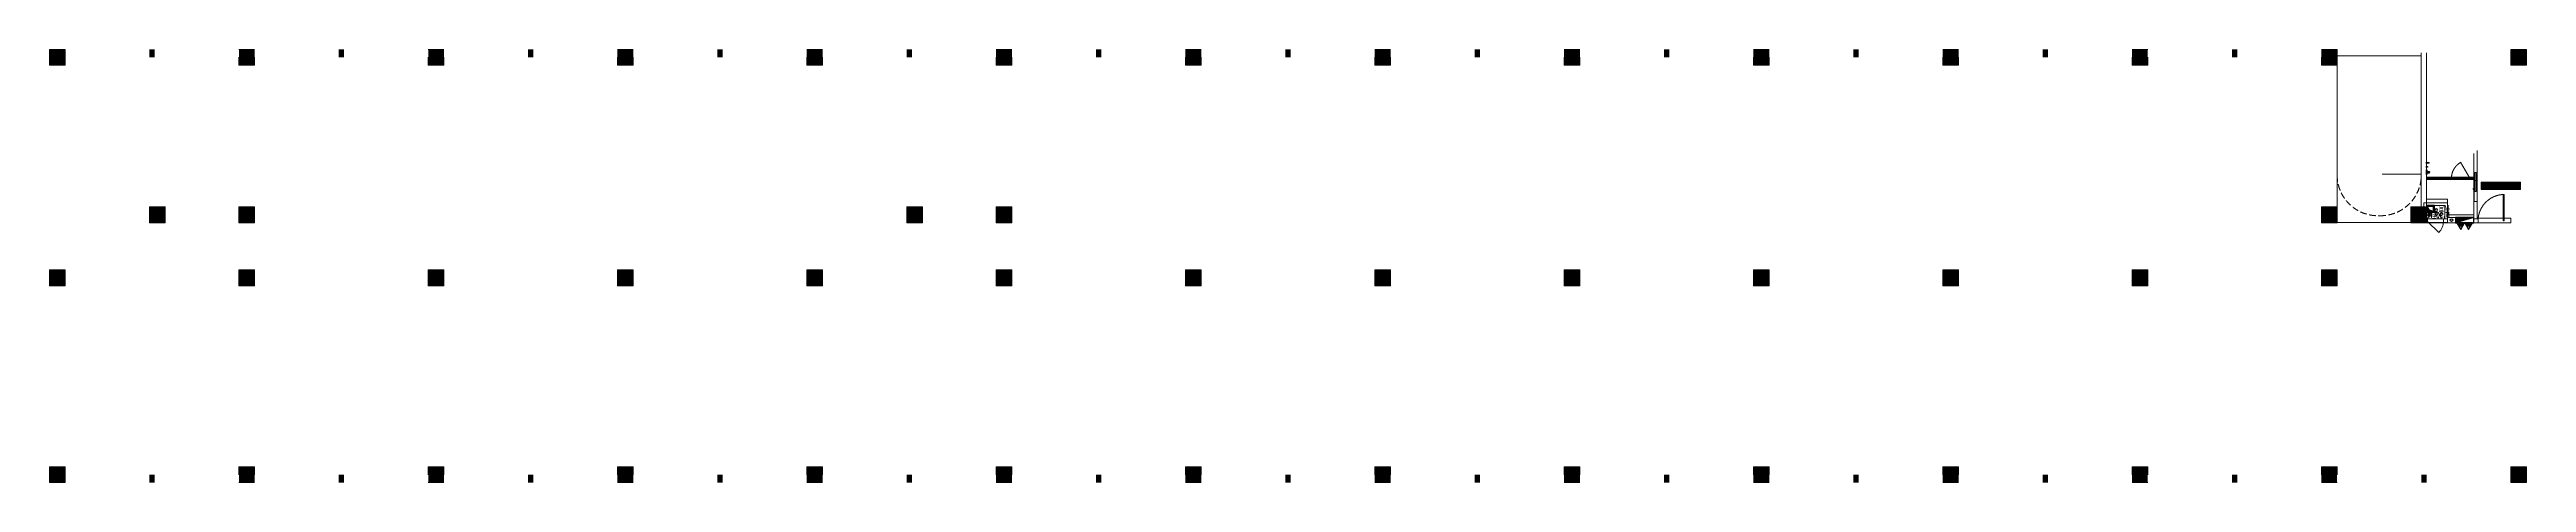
# Model space of a CAD drawing. Header units: millimetres. Extents: x 164760 to 3716174, y -1766400 to 11969.
# Drawn here: x 3224795 to 3318995, y -1630830 to -1614330 of the extents above; entities that cross this region are included whole.
import ezdxf

# ---------------------------------------------------------------- set-up
doc = ezdxf.new("R2010")
doc.units = ezdxf.units.MM
doc.header["$LTSCALE"] = 1000
doc.linetypes.add('DASH', pattern=[0.35, 0.25, -0.1])
doc.linetypes.add('HIDDEN', pattern=[0.375, 0.25, -0.125, 0, 0])
doc.layers.get('0').update_dxf_attribs({"color": 253, "linetype": 'CONTINUOUS'})
for name, color, linetype, lineweight in [('A-FLOR-SPCL', 253, 'CONTINUOUS', 18), ('COLUMN', 253, 'CONTINUOUS', 0), ('DOOR【门】', 253, 'CONTINUOUS', 0), ('FC-FLOOR【地材分格】', 253, 'CONTINUOUS', 0), ('FF-Door【门】', 253, 'CONTINUOUS', 0), ('FF-FURN【成品家私】', 253, 'CONTINUOUS', 0), ('MK【门槛线】', 253, 'CONTINUOUS', 0), ('PUB_HATCH', 253, 'CONTINUOUS', 0), ('RC-FCU【空调设备】', 253, 'CONTINUOUS', 0), ('RC-Modelling【天花造型】', 253, 'CONTINUOUS', 0), ('STAIR', 253, 'CONTINUOUS', 0), ('TXT【平面空间文字】', 253, 'CONTINUOUS', 0), ('WALL', 253, 'CONTINUOUS', 0), ('Wall【墙体】', 253, 'CONTINUOUS', 0), ('Wall【新建墙】', 253, 'CONTINUOUS', 0), ('WINDOW', 253, 'CONTINUOUS', 0)]:
    doc.layers.add(name, color=color, linetype=linetype, lineweight=lineweight)
for name, color, linetype in [('EQUIP_消火栓', 253, 'CONTINUOUS'), ('EQUIP_灭火器', 253, 'CONTINUOUS'), ('FF-FIXT', 253, 'CONTINUOUS'), ('VPIPE-污水', 253, 'CONTINUOUS'), ('VPIPE-消防', 253, 'CONTINUOUS'), ('VPIPE-热给水', 253, 'CONTINUOUS'), ('VPIPE-给水', 253, 'CONTINUOUS'), ('填充', 253, 'CONTINUOUS'), ('洁具', 253, 'CONTINUOUS'), ('风道（排气道）', 253, 'CONTINUOUS')]:
    doc.layers.add(name, color=color, linetype=linetype)
doc.styles.get("Standard").update_dxf_attribs({"font": 'GBENOR', "bigfont": 'GBCBIG'})
doc.styles.add('SUN', font='romans.shx', dxfattribs={"width": 0.8, "bigfont": 'hzdx.shx'})

# ---------------------------------------------------------------- blocks, each defined once
blk = doc.blocks.new('海龙_0918165925')
at = {"layer": 'PUB_HATCH'}
for points in [[(-43300, -300), (-43100, -300), (-43100, 0), (-43300, 0)], [(-47100, -600), (-46500, -600), (-46500, 0), (-47100, 0)], [(-39900, -600), (-39300, -600), (-39300, 0), (-39900, 0)], [(-36100, -300), (-35900, -300), (-35900, 0), (-36100, 0)], [(-32700, -600), (-32100, -600), (-32100, 0), (-32700, 0)], [(-28900, -300), (-28700, -300), (-28700, 0), (-28900, 0)], [(-25500, -600), (-24900, -600), (-24900, 0), (-25500, 0)], [(-21700, -300), (-21500, -300), (-21500, 0), (-21700, 0)], [(-18300, -600), (-17700, -600), (-17700, 0), (-18300, 0)], [(-14500, -300), (-14300, -300), (-14300, 0), (-14500, 0)], [(-11100, -600), (-10500, -600), (-10500, 0), (-11100, 0)], [(-7300, -300), (-7100, -300), (-7100, 0), (-7300, 0)], [(-3900, -600), (-3300, -600), (-3300, 0), (-3900, 0)], [(-100, -300), (100, -300), (100, 0), (-100, 0)], [(3300, -600), (3900, -600), (3900, 0), (3300, 0)], [(7100, -300), (7300, -300), (7300, 0), (7100, 0)], [(10500, -600), (11100, -600), (11100, 0), (10500, 0)], [(14300, -300), (14500, -300), (14500, 0), (14300, 0)], [(17700, -600), (18300, -600), (18300, 0), (17700, 0)], [(21500, -300), (21700, -300), (21700, 0), (21500, 0)], [(24900, -600), (25500, -600), (25500, 0), (24900, 0)], [(28700, -300), (28900, -300), (28900, 0), (28700, 0)], [(32100, -600), (32700, -600), (32700, 0), (32100, 0)], [(35900, -300), (36100, -300), (36100, 0), (35900, 0)], [(39300, -600), (39900, -600), (39900, 0), (39300, 0)], [(46500, -600), (47100, -600), (47100, 0), (46500, 0)], [(-43300, -6600), (-42700, -6600), (-42700, -6000), (-43300, -6000)], [(-39900, -6600), (-39300, -6600), (-39300, -6000), (-39900, -6000)], [(-14500, -6600), (-13900, -6600), (-13900, -6000), (-14500, -6000)], [(-11100, -6600), (-10500, -6600), (-10500, -6000), (-11100, -6000)], [(39300, -6600), (39900, -6600), (39900, -6000), (39300, -6000)], [(42700, -6600), (43300, -6600), (43300, -6000), (42700, -6000)], [(-47100, -9000), (-46500, -9000), (-46500, -8400), (-47100, -8400)], [(-39900, -9000), (-39300, -9000), (-39300, -8400), (-39900, -8400)], [(-32700, -9000), (-32100, -9000), (-32100, -8400), (-32700, -8400)], [(-25500, -9000), (-24900, -9000), (-24900, -8400), (-25500, -8400)], [(-18300, -9000), (-17700, -9000), (-17700, -8400), (-18300, -8400)], [(-11100, -9000), (-10500, -9000), (-10500, -8400), (-11100, -8400)], [(-3900, -9000), (-3300, -9000), (-3300, -8400), (-3900, -8400)], [(3300, -9000), (3900, -9000), (3900, -8400), (3300, -8400)], [(10500, -9000), (11100, -9000), (11100, -8400), (10500, -8400)], [(17700, -9000), (18300, -9000), (18300, -8400), (17700, -8400)], [(24900, -9000), (25500, -9000), (25500, -8400), (24900, -8400)], [(32100, -9000), (32700, -9000), (32700, -8400), (32100, -8400)], [(39300, -9000), (39900, -9000), (39900, -8400), (39300, -8400)], [(46500, -9000), (47100, -9000), (47100, -8400), (46500, -8400)], [(-47100, -16500), (-46500, -16500), (-46500, -15900), (-47100, -15900)], [(-39900, -16500), (-39300, -16500), (-39300, -15900), (-39900, -15900)], [(-32700, -16500), (-32100, -16500), (-32100, -15900), (-32700, -15900)], [(-25500, -16500), (-24900, -16500), (-24900, -15900), (-25500, -15900)], [(-18300, -16500), (-17700, -16500), (-17700, -15900), (-18300, -15900)], [(-11100, -16500), (-10500, -16500), (-10500, -15900), (-11100, -15900)], [(-3900, -16500), (-3300, -16500), (-3300, -15900), (-3900, -15900)], [(3300, -16500), (3900, -16500), (3900, -15900), (3300, -15900)], [(10500, -16500), (11100, -16500), (11100, -15900), (10500, -15900)], [(17700, -16500), (18300, -16500), (18300, -15900), (17700, -15900)], [(24900, -16500), (25500, -16500), (25500, -15900), (24900, -15900)], [(32100, -16500), (32700, -16500), (32700, -15900), (32100, -15900)], [(39300, -16500), (39900, -16500), (39900, -15900), (39300, -15900)], [(46500, -16500), (47100, -16500), (47100, -15900), (46500, -15900)], [(-43300, -16500), (-43100, -16500), (-43100, -16200), (-43300, -16200)], [(-36100, -16500), (-35900, -16500), (-35900, -16200), (-36100, -16200)], [(-28900, -16500), (-28700, -16500), (-28700, -16200), (-28900, -16200)], [(-21700, -16500), (-21500, -16500), (-21500, -16200), (-21700, -16200)], [(-14300, -16200), (-14500, -16200), (-14500, -16500), (-14300, -16500)], [(-7100, -16200), (-7300, -16200), (-7300, -16500), (-7100, -16500)], [(100, -16200), (-100, -16200), (-100, -16500), (100, -16500)], [(7300, -16200), (7100, -16200), (7100, -16500), (7300, -16500)], [(14500, -16200), (14300, -16200), (14300, -16500), (14500, -16500)], [(21700, -16200), (21500, -16200), (21500, -16500), (21700, -16500)], [(28900, -16200), (28700, -16200), (28700, -16500), (28900, -16500)], [(36100, -16200), (35900, -16200), (35900, -16500), (36100, -16500)], [(43300, -16200), (43100, -16200), (43100, -16500), (43300, -16500)]]:
    blk.add_hatch(color=256, dxfattribs=at).paths.add_polyline_path(points)
at = {"layer": 'COLUMN'}
for p, q in [((-46500, 0), (-47100, 0)), ((-47100, 0), (-47100, -600)), ((-47100, -600), (-46500, -600)), ((-46500, -600), (-46500, 0)), ((-39300, 0), (-39900, 0)), ((-39900, -300), (-39900, -600)), ((-39900, -600), (-39300, -600)), ((-39300, -600), (-39300, -300)), ((-32100, 0), (-32700, 0)), ((-32700, -300), (-32700, -600)), ((-32700, -600), (-32100, -600)), ((-32100, -600), (-32100, -300)), ((-24900, 0), (-25500, 0)), ((-25500, -300), (-25500, -600)), ((-25500, -600), (-24900, -600)), ((-24900, -600), (-24900, -300)), ((-17700, 0), (-18300, 0)), ((-18300, -300), (-18300, -600)), ((-18300, -600), (-17700, -600)), ((-17700, -600), (-17700, -300)), ((-10500, 0), (-11100, 0)), ((-11100, -300), (-11100, -600)), ((-11100, -600), (-10500, -600)), ((-10500, -600), (-10500, -300)), ((-3300, 0), (-3900, 0)), ((-3900, -300), (-3900, -600)), ((-3900, -600), (-3300, -600)), ((-3300, -600), (-3300, -300)), ((3900, 0), (3300, 0)), ((3300, -300), (3300, -600)), ((3300, -600), (3900, -600)), ((3900, -600), (3900, -300)), ((11100, 0), (10500, 0)), ((10500, -300), (10500, -600)), ((10500, -600), (11100, -600)), ((11100, -600), (11100, -300)), ((18300, 0), (17700, 0)), ((17700, -300), (17700, -600)), ((17700, -600), (18300, -600)), ((18300, -600), (18300, -300)), ((25500, 0), (24900, 0)), ((24900, -300), (24900, -600)), ((24900, -600), (25500, -600)), ((25500, -600), (25500, -300)), ((32700, 0), (32100, 0)), ((32100, -300), (32100, -600)), ((32100, -600), (32700, -600)), ((32700, -600), (32700, -300)), ((39900, 0), (39300, 0)), ((39300, -300), (39300, -600)), ((39300, -600), (39900, -600)), ((39900, -600), (39900, 0)), ((47100, 0), (46500, 0)), ((46500, 0), (46500, -600)), ((46500, -600), (47100, -600)), ((47100, -600), (47100, 0)), ((-42700, -6000), (-43300, -6000)), ((-43300, -6000), (-43300, -6600)), ((-42700, -6600), (-42700, -6000)), ((-39300, -6000), (-39900, -6000)), ((-39900, -6000), (-39900, -6600)), ((-39300, -6600), (-39300, -6000)), ((-13900, -6000), (-14500, -6000)), ((-14500, -6000), (-14500, -6600)), ((-13900, -6600), (-13900, -6000)), ((-10500, -6000), (-11100, -6000)), ((-11100, -6000), (-11100, -6600)), ((-10500, -6600), (-10500, -6000)), ((39900, -6000), (39300, -6000)), ((39300, -6000), (39300, -6600)), ((39900, -6600), (39900, -6000)), ((43300, -6000), (42700, -6000)), ((42700, -6000), (42700, -6600)), ((43300, -6600), (43300, -6000)), ((-43300, -6600), (-42700, -6600)), ((-39900, -6600), (-39300, -6600)), ((-14500, -6600), (-13900, -6600)), ((-11100, -6600), (-10500, -6600)), ((39300, -6600), (39900, -6600)), ((42700, -6600), (43300, -6600)), ((-46500, -8400), (-47100, -8400)), ((-47100, -8400), (-47100, -9000)), ((-46500, -9000), (-46500, -8400)), ((-39300, -8400), (-39900, -8400)), ((-39900, -8400), (-39900, -9000)), ((-39300, -9000), (-39300, -8400)), ((-32100, -8400), (-32700, -8400)), ((-32700, -8400), (-32700, -9000)), ((-32100, -9000), (-32100, -8400)), ((-24900, -8400), (-25500, -8400)), ((-25500, -8400), (-25500, -9000)), ((-24900, -9000), (-24900, -8400)), ((-17700, -8400), (-18300, -8400)), ((-18300, -8400), (-18300, -9000)), ((-17700, -9000), (-17700, -8400)), ((-10500, -8400), (-11100, -8400)), ((-11100, -8400), (-11100, -9000)), ((-10500, -9000), (-10500, -8400)), ((-3300, -8400), (-3900, -8400)), ((-3900, -8400), (-3900, -9000)), ((-3300, -9000), (-3300, -8400)), ((3900, -8400), (3300, -8400)), ((3300, -8400), (3300, -9000)), ((3900, -9000), (3900, -8400)), ((11100, -8400), (10500, -8400)), ((10500, -8400), (10500, -9000)), ((11100, -9000), (11100, -8400)), ((18300, -8400), (17700, -8400)), ((17700, -8400), (17700, -9000)), ((18300, -9000), (18300, -8400)), ((25500, -8400), (24900, -8400)), ((24900, -8400), (24900, -9000)), ((25500, -9000), (25500, -8400)), ((32700, -8400), (32100, -8400)), ((32100, -8400), (32100, -9000)), ((32700, -9000), (32700, -8400)), ((39900, -8400), (39300, -8400)), ((39300, -8400), (39300, -9000)), ((39900, -9000), (39900, -8400)), ((47100, -8400), (46500, -8400)), ((46500, -8400), (46500, -9000)), ((47100, -9000), (47100, -8400)), ((-47100, -9000), (-46500, -9000)), ((-39900, -9000), (-39300, -9000)), ((-32700, -9000), (-32100, -9000)), ((-25500, -9000), (-24900, -9000)), ((-18300, -9000), (-17700, -9000)), ((-11100, -9000), (-10500, -9000)), ((-3900, -9000), (-3300, -9000)), ((3300, -9000), (3900, -9000)), ((10500, -9000), (11100, -9000)), ((17700, -9000), (18300, -9000)), ((24900, -9000), (25500, -9000)), ((32100, -9000), (32700, -9000)), ((39300, -9000), (39900, -9000)), ((46500, -9000), (47100, -9000)), ((-46500, -15900), (-47100, -15900)), ((-47100, -15900), (-47100, -16500)), ((-46500, -16500), (-46500, -15900)), ((-39300, -15900), (-39900, -15900)), ((-39900, -15900), (-39900, -16200)), ((-39300, -16200), (-39300, -15900)), ((-32100, -15900), (-32700, -15900)), ((-32700, -15900), (-32700, -16200)), ((-32100, -16200), (-32100, -15900)), ((-24900, -15900), (-25500, -15900)), ((-25500, -15900), (-25500, -16200)), ((-24900, -16200), (-24900, -15900)), ((-17700, -15900), (-18300, -15900)), ((-18300, -15900), (-18300, -16200)), ((-17700, -16200), (-17700, -15900)), ((-10500, -15900), (-11100, -15900)), ((-11100, -15900), (-11100, -16200)), ((-10500, -16200), (-10500, -15900)), ((-3300, -15900), (-3900, -15900)), ((-3900, -15900), (-3900, -16200)), ((-3300, -16200), (-3300, -15900)), ((3900, -15900), (3300, -15900)), ((3300, -15900), (3300, -16200)), ((3900, -16200), (3900, -15900)), ((11100, -15900), (10500, -15900)), ((10500, -15900), (10500, -16200)), ((11100, -16200), (11100, -15900)), ((18300, -15900), (17700, -15900)), ((17700, -15900), (17700, -16200)), ((18300, -16200), (18300, -15900)), ((25500, -15900), (24900, -15900)), ((24900, -15900), (24900, -16200)), ((25500, -16200), (25500, -15900)), ((32700, -15900), (32100, -15900)), ((32100, -15900), (32100, -16200)), ((32700, -16200), (32700, -15900)), ((39900, -15900), (39300, -15900)), ((39300, -15900), (39300, -16200)), ((39900, -16200), (39900, -15900)), ((47100, -15900), (46500, -15900)), ((46500, -15900), (46500, -16500)), ((47100, -16500), (47100, -15900)), ((-47100, -16500), (-46500, -16500)), ((-39900, -16500), (-39300, -16500)), ((-32700, -16500), (-32100, -16500)), ((-25500, -16500), (-24900, -16500)), ((-18300, -16500), (-17700, -16500)), ((-11100, -16500), (-10500, -16500)), ((-3900, -16500), (-3300, -16500)), ((3300, -16500), (3900, -16500)), ((10500, -16500), (11100, -16500)), ((17700, -16500), (18300, -16500)), ((24900, -16500), (25500, -16500)), ((32100, -16500), (32700, -16500)), ((39300, -16500), (39900, -16500)), ((46500, -16500), (47100, -16500))]:
    blk.add_line(p, q, dxfattribs=at)
blk = doc.blocks.new('A$C78EA0098')
for p, q in [((5, 25, 0), (81, 25, 0)), ((81, -25, 0), (81, 25, 0)), ((81, 20, 0), (88, 20, 0)), ((84, 25, 0), (114, 25, 0)), ((84, 20, 0), (84, 25, 0)), ((114, -25, 0), (114, 25, 0)), ((5, -25, 0), (81, -25, 0)), ((81, -20, 0), (88, -20, 0)), ((84, -25, 0), (84, -20, 0)), ((84, -25, 0), (114, -25, 0))]:
    blk.add_line(p, q)
at = {"color": 33, "linetype": 'Continuous'}
for p, q in [((47, 354), (90, 354)), ((69, 375), (69, 332))]:
    blk.add_line(p, q, dxfattribs=at)
for points in [[(0, 384), (20, 384), (20, 324), (0, 324)], [(0, 226), (3, 226), (3, 174), (0, 174)], [(0, 90), (5, 90), (5, -90), (0, -90)], [(3, 213), (34, 213), (34, 188), (3, 188)], [(20, 369), (85, 369), (85, 339), (20, 339)]]:
    blk.add_lwpolyline(points, close=True)
for centre, radius in [((69, 354), 11.5), ((104, 0, 0), 5)]:
    blk.add_circle(centre, radius, dxfattribs=at)
blk.add_arc((58, 0, 0), 36.3, 316.39718, 43.60282)
blk = doc.blocks.new('PQD')
at = {"layer": '填充'}
h = blk.add_hatch(dxfattribs=at)
h.set_pattern_fill('DOTS', color=256, scale=10, style=0)
h.paths.add_polyline_path([(517039, 222521), (516799, 222521), (516799, 222331), (516857, 222451)])
blk.add_lwpolyline([(516799, 222331), (516857, 222451), (517039, 222521)], dxfattribs=at)
at = {"layer": '风道（排气道）'}
for points in [[(516769, 222551), (517069, 222551), (517069, 222301), (516769, 222301)], [(516799, 222521), (517039, 222521), (517039, 222331), (516799, 222331)]]:
    blk.add_lwpolyline(points, close=True, dxfattribs=at)
blk = doc.blocks.new('$DorLib2D$00000114')
at = {"color": 0}
blk.add_line((0.5, 0), (-0.21, 0.71), dxfattribs=at)
blk.add_arc((0.5, 0), 1, 135, 180, dxfattribs=at)
blk = doc.blocks.new('ZL_08130967')
at = {"layer": 'WINDOW'}
for p, q in [((-300, -374), (300, -374)), ((-300, -374), (-300, -524)), ((-300, -524), (300, -524)), ((300, -524), (300, -374))]:
    blk.add_line(p, q, dxfattribs=at)
at = {"layer": 'WINDOW', "xscale": -600, "yscale": 600, "zscale": -600}
blk.add_blockref('$DorLib2D$00000114', (0, -424), dxfattribs=at)
blk = doc.blocks.new('ZL_08155714')
at = {"layer": 'VPIPE-污水'}
blk.add_circle((-129, -712), 50, dxfattribs=at)
at = {"layer": 'VPIPE-热给水'}
blk.add_circle((154, -888), 50, dxfattribs=at)
at = {"layer": 'VPIPE-给水'}
blk.add_circle((154, -754), 50, dxfattribs=at)
at = {"layer": 'WALL'}
for p, q in [((-315, -1165), (-315, -415)), ((-315, -415), (585, -415)), ((-215, -1065), (-215, -565)), ((-215, -565), (485, -565)), ((485, -1065), (485, -565)), ((585, -1165), (585, -415)), ((585, -1165), (-315, -1165)), ((485, -1065), (-215, -1065))]:
    blk.add_line(p, q, dxfattribs=at)
at = {"layer": 'WINDOW'}
for p, q in [((-175, -415), (425, -415)), ((-175, -415), (-175, -565)), ((-175, -565), (425, -565)), ((425, -565), (425, -415))]:
    blk.add_line(p, q, dxfattribs=at)
at = {"layer": 'DOOR【门】', "rotation": 359.9999999999407}
blk.add_blockref('ZL_08130967', (125, -41), dxfattribs=at)
at = {"layer": '洁具'}
blk.add_blockref('PQD', (-516984, -223366), dxfattribs=at)
at = {"layer": 'TXT【平面空间文字】', "color": 3, "ltscale": 100, "style": 'SUN', "width": 0.6}
blk.add_text('FM丙0619', height=200, dxfattribs=at).set_placement((-263, -803, 0))
at = {"layer": 'TXT【平面空间文字】', "width": 0.75}
blk.add_text('管井', height=300, dxfattribs=at).set_placement((236, -1085))
blk = doc.blocks.new('DOORBLK101')
at = {"layer": 'FF-Door【门】'}
blk.add_line((-0.5, 0), (0, 0.87), dxfattribs=at)
at = {"layer": 'FF-Door【门】', "color": 8, "linetype": 'HIDDEN', "ltscale": 15}
blk.add_arc((-0.5, 0), 1, 0, 60, dxfattribs=at)
blk = doc.blocks.new('DOOR_D01')
at = {"layer": 'DOOR【门】'}
blk.add_lwpolyline([(-0.456, 1), (-0.456, 0), (-0.5, 0), (-0.5, 1)], close=True, dxfattribs=at)
at = {"layer": 'DOOR【门】', "color": 8, "linetype": 'HIDDEN', "ltscale": 15}
blk.add_arc((-0.511, -0.01), 1.011, 0.59152, 87.46644, dxfattribs=at)
blk = doc.blocks.new('ZL_0317145799')
at = {"layer": 'RC-FCU【空调设备】'}
h = blk.add_hatch(dxfattribs=at)
h.set_pattern_fill('_USER', color=8, scale=30, pattern_type=0)
h.set_pattern_definition([(0, (-5926276.942, -1197962.362), (0, 30), [])])
h.paths.add_polyline_path([(730, -260), (730, -20), (-730, -20), (-730, -260)])
blk.add_lwpolyline([(-750, -280), (-750, 0), (750, 0), (750, -280)], close=True, dxfattribs=at)
at = {"layer": 'RC-FCU【空调设备】', "color": 8, "linetype": 'DASH'}
blk.add_lwpolyline([(-750, 0), (0, -280), (750, 0)], dxfattribs=at)
at = {"layer": 'RC-FCU【空调设备】', "color": 8}
blk.add_lwpolyline([(-730, -260), (-730, -20), (730, -20), (730, -260)], close=True, dxfattribs=at)
blk = doc.blocks.new('$TwtSys$00000434')
for p, q in [((-0.5, 0.5), (-0.5, -0.5)), ((-0.5, -0.5), (0.5, 0.5)), ((0.5, 0.5), (-0.5, 0.5)), ((0.5, -0.5), (0.5, 0.5)), ((-0.5, -0.5), (0.5, -0.5))]:
    blk.add_line(p, q)
blk.add_solid([(0.5, -0.5), (0.5, 0.5), (-0.5, -0.5)])
blk = doc.blocks.new('$TwtSys$00000546')
h = blk.add_hatch()
h.set_pattern_fill('ANSI31', color=256, scale=200, style=0)
h.set_pattern_definition([(45, (-38543.802, -6670.83), (-17.67767, 17.67767), [])])
h.paths.add_polyline_path([(-65, 174), (65, 174), (65, 44), (-65, 44)])
for points in [[(0, 344), (-198, 0), (198, 0)], [(-65, 174), (65, 174), (65, 44), (-65, 44)]]:
    blk.add_lwpolyline(points, close=True)
blk = doc.blocks.new('A$C829f7f6b')
at = {"layer": 'WALL'}
blk.add_lwpolyline([(1800, 300), (1800, 200), (800, 200), (800, 300)], close=True, dxfattribs=at)

msp = doc.modelspace()

# ---------------------------------------------------------------- linework, layer by layer
at = {"layer": 'A-FLOR-SPCL'}
msp.add_lwpolyline([(3311795.3, -1620928.6), (3314995.3, -1620928.6), (3314995.3, -1614578), (3311795.3, -1614578)], close=True, dxfattribs=at)
at = {"layer": 'FF-FURN【成品家私】'}
msp.add_lwpolyline([(3317030.3, -1619744.6), (3317080.3, -1619744.6), (3317080.3, -1619014.6), (3317030.3, -1619014.6)], close=True, dxfattribs=at)
msp.add_lwpolyline([(3317001.7, -1619397.5), (3317001.7, -1619711.7), (3316950.9, -1619624.7)], dxfattribs=at)
at = {"layer": 'MK【门槛线】'}
for p, q in [((3316995.3, -1619198.4), (3315199.5, -1619198.4)), ((3316995.3, -1619278.4), (3315199.5, -1619278.4)), ((3316143.1, -1619198.4), (3316143.1, -1619278.4)), ((3316843.1, -1619198.4), (3316843.1, -1619278.4))]:
    msp.add_line(p, q, dxfattribs=at)
at = {"layer": 'RC-Modelling【天花造型】'}
for points in [[(3316995.3, -1619321.2), (3317115.3, -1619321.2), (3317115.3, -1620121.2), (3316995.3, -1620121.2)], [(3317120.9, -1619321.2), (3317000.9, -1619321.2), (3317000.9, -1620121.2), (3317120.9, -1620121.2)], [(3318396.9, -1620759.8), (3317153.6, -1620759.8), (3317153.6, -1620929.8), (3318396.9, -1620929.8)]]:
    msp.add_lwpolyline(points, close=True, dxfattribs=at)
at = {"layer": 'STAIR'}
for p, q in [((3314995.3, -1619012), (3314995.3, -1617245.2)), ((3313504.8, -1619078.6), (3314995.3, -1619078.6))]:
    msp.add_line(p, q, dxfattribs=at)
at = {"layer": 'STAIR', "linetype": 'DASH'}
msp.add_lwpolyline([(3314995.3, -1619114.8, -0.4236953), (3313395.3, -1620663.9, -0.4236953), (3311795.3, -1619114.8)], format="xyb", dxfattribs=at)
at = {"layer": 'VPIPE-消防'}
msp.add_circle((3316145.3, -1620829.8), 50, dxfattribs=at)
at = {"layer": 'Wall【墙体】', "color": 6}
for p, q in [((3314995.3, -1614462), (3314995.3, -1620262)), ((3315195.3, -1614462), (3315195.3, -1620329.8)), ((3315995.3, -1620779.8), (3315195.3, -1620779.8)), ((3315195.3, -1620929.8), (3317153.6, -1620929.8)), ((3315995.3, -1620629.8), (3316995.3, -1620629.8)), ((3317153.6, -1620779.8), (3316995.3, -1620779.8)), ((3317153.6, -1620929.8), (3317153.6, -1620779.8))]:
    msp.add_line(p, q, dxfattribs=at)
msp.add_lwpolyline([(3315195.3, -1620178.6), (3315195.3, -1620028.6), (3315995.3, -1620028.6), (3315995.3, -1620178.6)], dxfattribs=at)
at = {"layer": 'Wall【新建墙】', "color": 4}
for p, q in [((3316995.3, -1619321.2), (3316995.3, -1618298.4)), ((3317115.3, -1619321.2), (3317115.3, -1618178.4)), ((3316995.3, -1619321.2), (3317030.3, -1619321.2)), ((3316995.3, -1620929.8), (3316995.3, -1620121.2)), ((3316995.3, -1620121.2), (3317115.3, -1620121.2)), ((3317080.3, -1619321.2), (3317115.3, -1619321.2)), ((3317115.3, -1620778.6), (3317115.3, -1620121.2))]:
    msp.add_line(p, q, dxfattribs=at)
at = {"layer": 'WINDOW', "linetype": 'Continuous'}
for p, q in [((3316995.3, -1619233.4), (3315199.5, -1619233.4)), ((3316995.3, -1619243.4), (3315199.5, -1619243.4))]:
    msp.add_line(p, q, dxfattribs=at)

# ---------------------------------------------------------------- block references
at = {"xscale": -700, "yscale": 700, "zscale": 700}
msp.add_blockref('DOORBLK101', (3316493.1, -1619238.4), dxfattribs=at)
at = {"layer": 'COLUMN'}
msp.add_blockref('海龙_0918165925', (3271895.3, -1614329.8), dxfattribs=at)
at = {"layer": 'EQUIP_消火栓', "xscale": 700, "yscale": 200, "zscale": 700, "rotation": 180}
msp.add_blockref('$TwtSys$00000434', (3316645.3, -1620829.8), dxfattribs=at)
at = {"layer": 'EQUIP_灭火器', "xscale": 0.75, "yscale": 0.75, "zscale": 0.75, "rotation": 180}
for p in [(3316496.6, -1620929.8), (3316794.1, -1620929.8)]:
    msp.add_blockref('$TwtSys$00000546', p, dxfattribs=at)
at = {"layer": 'FC-FLOOR【地材分格】'}
msp.add_blockref('A$C829f7f6b', (3315195.3, -1620928.6), dxfattribs=at)
at = {"layer": 'FF-Door【门】', "xscale": -1000, "yscale": 1000, "zscale": 1000}
msp.add_blockref('DOOR_D01', (3317653.6, -1620854.8), dxfattribs=at)
at = {"layer": 'FF-FIXT', "rotation": 359.999999047842}
msp.add_blockref('A$C78EA0098', (3315196.5, -1619002), dxfattribs=at)
at = {"layer": 'RC-FCU【空调设备】', "xscale": -1, "rotation": 180}
msp.add_blockref('ZL_0317145799', (3318022.9, -1619660.1), dxfattribs=at)
at = {"layer": 'Wall【墙体】', "xscale": -1, "rotation": 180}
msp.add_blockref('ZL_08155714', (3315410, -1621343.5), dxfattribs=at)

doc.saveas('drawing.dxf')
